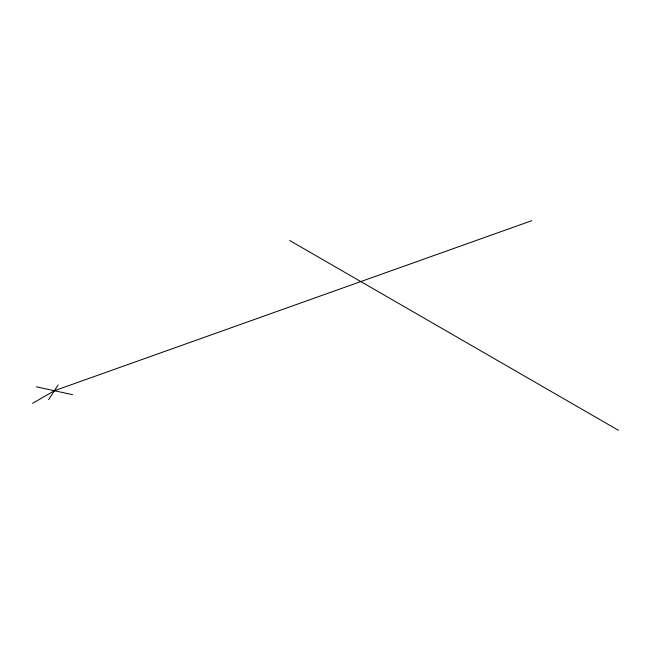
<?xml version="1.0" encoding="UTF-8"?>
<svg xmlns="http://www.w3.org/2000/svg" width="651" height="651" viewBox="0 0 651 651"><rect width="100%" height="100%" fill="white"/><g stroke="black" fill="none" stroke-linecap="round" stroke-linejoin="round"><path stroke-width="0.98" d="M48.613 399.649L58.159 384.936M32.55 403.351L54.399 390.73L531.761 220.681M36.244 386.808L72.554 394.661M289.662 240.496L618.45 430.319"/></g></svg>
